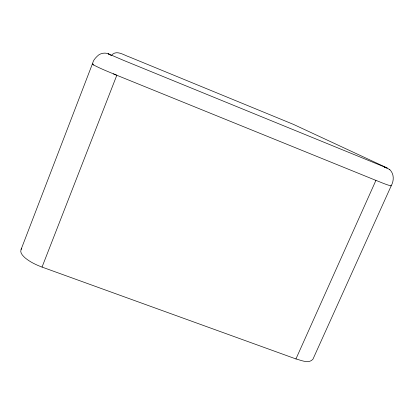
<?xml version="1.0" encoding="UTF-8"?>
<svg xmlns="http://www.w3.org/2000/svg" width="414" height="414" viewBox="0 0 414 414"><rect width="100%" height="100%" fill="white"/><g stroke="black" fill="none" stroke-linecap="round" stroke-linejoin="round"><path stroke-width="0.62" d="M110.973 55.424C107.609 52.387 102.444 52.459 98.765 54.891C96.146 57.013 92.032 61.153 92.746 64.491C100.457 68.719 108.727 71.834 116.815 75.26L375.928 180.39C380.947 182.284 385.864 184.618 391.085 185.896C394.133 180.98 394.226 173.668 389.672 169.595M92.705 64.092A210.871 10.645 -68 0 0 92.374 63.963L21.104 249.399C19.603 252.788 22.92 255.857 25.182 257.938C30.15 262.036 36.039 264.841 42.042 267.077L295.943 358.943C301.014 360.175 308.973 364.175 312.968 359.135L391.214 185.803L390.919 185.529M42.042 267.077L116.815 75.26L113.395 73.858M295.943 358.943L375.928 180.39M21.104 249.399L21.756 248.286M111.34 55.538C116.194 49.416 123.429 54.943 128.94 56.78L293.371 124.35L385.941 167.396L389.879 169.73M384.28 167.391L387.199 168.084L123.258 60.232L108.163 53.732L109.224 54.4M93.6 64.998A33.87 1.304 22.1 0 1 92.363 64.004"/></g></svg>
